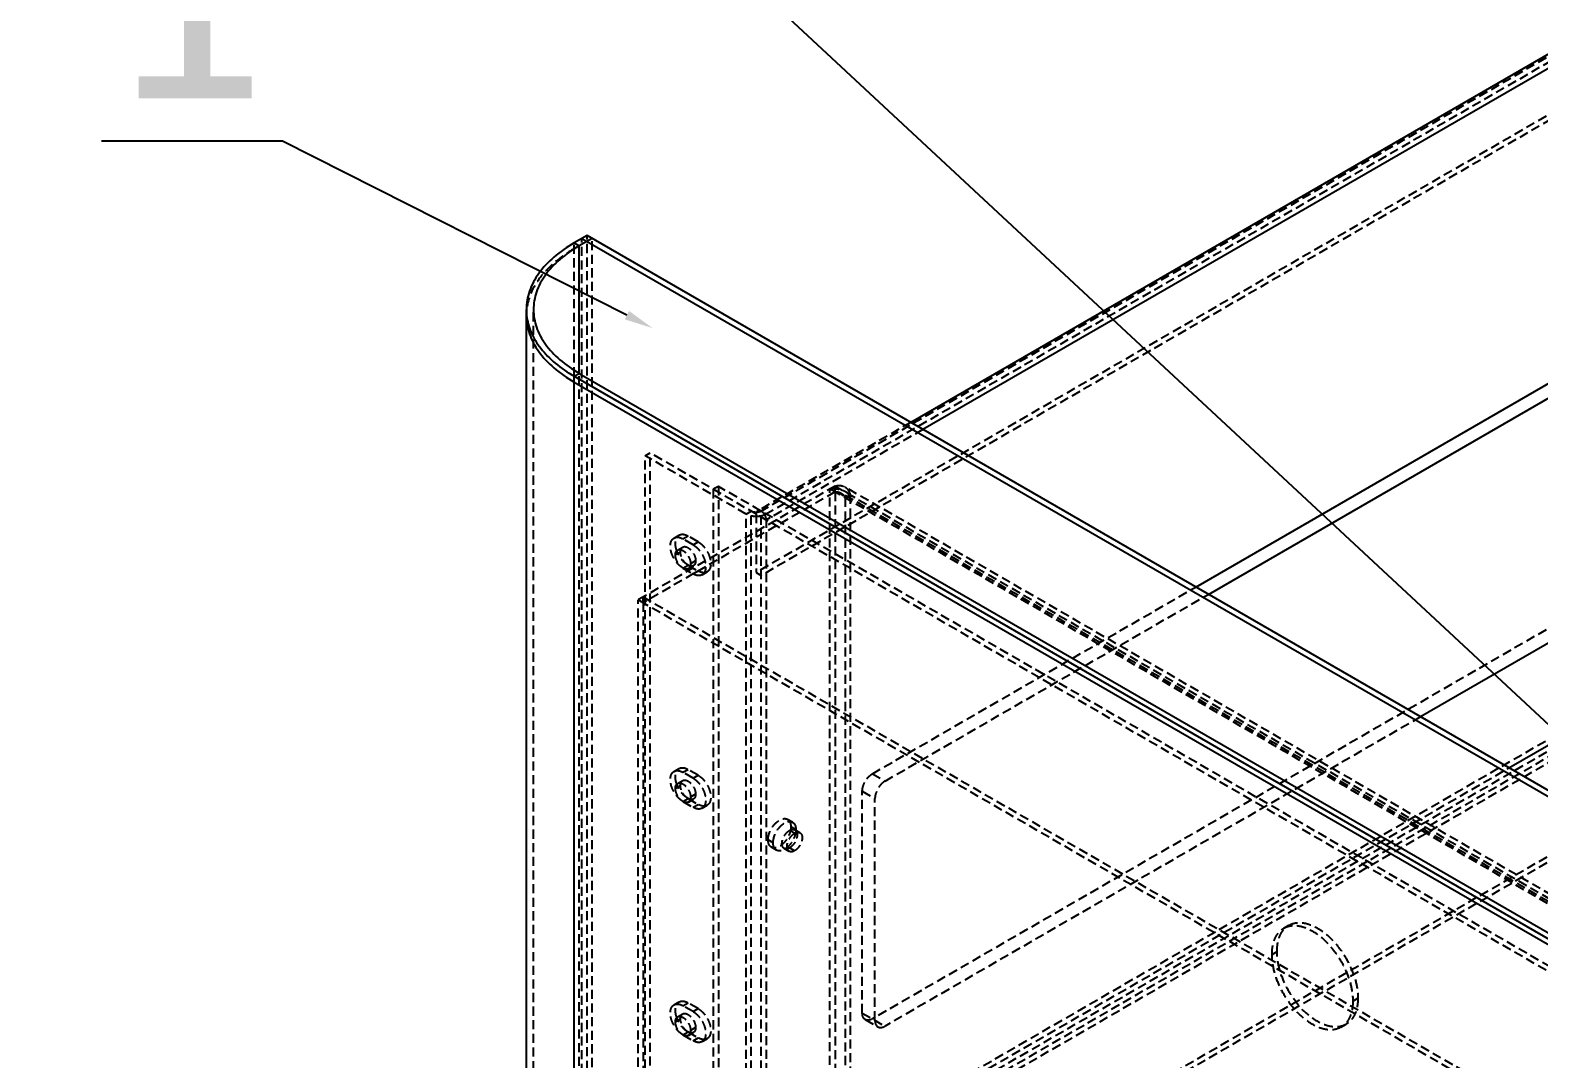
# Model space of a CAD drawing. Header units: millimetres. Extents: x 13106 to 40242, y 18888 to 28426.
# Drawn here: x 22831.4 to 23042.6, y 19950.4 to 20094.4 of the extents above; entities that cross this region are included whole.
import ezdxf
from ezdxf import colors
from ezdxf.entities.mleader import LeaderData, LeaderLine
from ezdxf.math import Vec2, Vec3

# ---------------------------------------------------------------- set-up
doc = ezdxf.new("R2010")
doc.units = ezdxf.units.MM
doc.linetypes.add('HIDDEN', pattern=[1.905, 1.27, -0.635])
doc.layers.add('02___PRT_ALL_AXES', color=7, linetype='Continuous')
doc.layers.add('DEFAULT_2', color=8, linetype='HIDDEN')

msp = doc.modelspace()

# ---------------------------------------------------------------- linework, layer by layer
at = {"color": 3, "linetype": 'Continuous'}
for p, q in [((23215.395, 20190), (22954.681, 20039.478)), ((23215.188, 20187.909), (22956.388, 20038.492)), ((22996.341, 20015.426), (23212.006, 20139.94)), ((23212.006, 20105.647), (23026.04, 19998.28)), ((23038.414, 19991.136), (23215.188, 20093.195)), ((22909.365, 20065.641), (22907.569, 20064.604)), ((23227.564, 19881.932), (22909.365, 20065.641)), ((22900.874, 19916.466), (22900.874, 20055.271)), ((22900.915, 20054.474), (22900.916, 20054.464)), ((22907.569, 19907.133), (22907.569, 20045.939)), ((22907.569, 20045.939), (23193.439, 19880.895))]:
    msp.add_line(p, q, dxfattribs=at)
at = {"color": 7, "linetype": 'Continuous'}
for p, q in [((22994.573, 20016.447), (23210.238, 20140.96)), ((22907.569, 20064.604), (22908.276, 20064.195)), ((22910.072, 20065.232), (22908.276, 20064.195)), ((22908.276, 20046.347), (22908.276, 20064.195)), ((22908.658, 20065.232), (23226.857, 19881.524)), ((22907.569, 20045.939), (22908.276, 20046.347)), ((22907.569, 20045.122), (23193.439, 19880.079)), ((22908.276, 20046.347), (23194.147, 19881.303))]:
    msp.add_line(p, q, dxfattribs=at)
at = {"color": 3, "linetype": 'Continuous'}
msp.add_arc((22908.526, 20055.272), 7.653, 180.00656, 185.98401, dxfattribs=at)
for points, knots in [([(22907.569, 20064.604), (22906.566, 20064.024), (22904.745, 20062.771), (22902.571, 20060.485), (22901.195, 20057.957), (22900.874, 20056.142), (22900.874, 20055.271)], [0, 0, 0, 0, 0.2898038, 0.5490502, 0.7822287, 1, 1, 1, 1]), ([(22900.916, 20054.464), (22901.002, 20053.655), (22901.455, 20051.996), (22902.865, 20049.709), (22904.942, 20047.63), (22906.64, 20046.475), (22907.569, 20045.939)], [0, 0, 0, 0, 0.2179865, 0.4528063, 0.7124144, 1, 1, 1, 1])]:
    msp.add_open_spline(points, degree=3, knots=knots, dxfattribs=at)
at = {"color": 7, "linetype": 'Continuous'}
for points, knots in [([(22908.276, 20064.195), (22907.317, 20063.641), (22905.576, 20062.443), (22903.497, 20060.257), (22902.181, 20057.839), (22901.874, 20056.104), (22901.874, 20055.271)], [0, 0, 0, 0, 0.2898038, 0.5490502, 0.7822287, 1, 1, 1, 1]), ([(22900.874, 20054.455), (22900.874, 20053.584), (22901.195, 20051.769), (22902.571, 20049.241), (22904.746, 20046.954), (22906.566, 20045.702), (22907.569, 20045.122)], [0, 0, 0, 0, 0.2177708, 0.4509492, 0.7101957, 1, 1, 1, 1]), ([(22901.874, 20055.271), (22901.874, 20054.439), (22902.181, 20052.703), (22903.497, 20050.285), (22905.576, 20048.099), (22907.317, 20046.901), (22908.276, 20046.347)], [0, 0, 0, 0, 0.2177708, 0.4509492, 0.7101957, 1, 1, 1, 1])]:
    msp.add_open_spline(points, degree=3, knots=knots, dxfattribs=at)
at = {"layer": '02___PRT_ALL_AXES', "color": 8, "linetype": 'HIDDEN'}
for p, q in [((23215.895, 20189.134), (22933.76, 20026.245)), ((22921.55, 20023.306), (22922.257, 20023.715)), ((22922.05, 20021.624), (22922.757, 20022.032)), ((22922.8, 20023.183), (22923.507, 20023.591)), ((22924.214, 20022.366), (22922.8, 20023.183)), ((22924.921, 20022.774), (22923.507, 20023.591)), ((22924.214, 20022.366), (22924.921, 20022.774)), ((22922.447, 20021.345), (22921.739, 20020.937)), ((22922.8, 20019.1), (22923.507, 20019.508)), ((22923.507, 20019.508), (22924.921, 20018.692)), ((22924.568, 20020.121), (22923.861, 20019.712)), ((22922.8, 20019.1), (22924.214, 20018.284)), ((22923.55, 20019.026), (22924.257, 20019.434)), ((22924.214, 20018.284), (22924.921, 20018.692)), ((22925.464, 20018.16), (22926.171, 20018.568)), ((22921.55, 19990.646), (22922.257, 19991.055)), ((22922.8, 19990.522), (22923.507, 19990.931)), ((22924.214, 19989.706), (22922.8, 19990.522)), ((22924.921, 19990.114), (22923.507, 19990.931)), ((22924.214, 19989.706), (22924.921, 19990.114)), ((22922.447, 19988.685), (22921.739, 19988.277)), ((22922.05, 19988.964), (22922.757, 19989.372)), ((22922.8, 19986.44), (22923.507, 19986.848)), ((22922.8, 19986.44), (22924.214, 19985.623)), ((22923.507, 19986.848), (22924.921, 19986.032)), ((22923.55, 19986.366), (22924.257, 19986.774)), ((22924.568, 19987.461), (22923.861, 19987.052)), ((22924.214, 19985.623), (22924.921, 19986.032)), ((22925.464, 19985.5), (22926.171, 19985.908)), ((22938.138, 19983.53), (22937.431, 19983.939)), ((22938.604, 19982.5), (22937.897, 19982.909)), ((22935.422, 19980.663), (22934.715, 19981.072)), ((22935.888, 19979.633), (22935.181, 19980.042)), ((23006.906, 19968.711), (23007.613, 19969.119)), ((23005.249, 19965.049), (23005.956, 19965.457)), ((22921.55, 19957.986), (22922.257, 19958.394)), ((22922.8, 19957.862), (22923.507, 19958.271)), ((22924.921, 19957.454), (22923.507, 19958.271)), ((23016.563, 19958.517), (23017.27, 19958.925)), ((22922.05, 19956.304), (22922.757, 19956.712)), ((22924.214, 19957.046), (22922.8, 19957.862)), ((22924.214, 19957.046), (22924.921, 19957.454)), ((22922.447, 19956.025), (22921.739, 19955.617)), ((22922.8, 19953.78), (22923.507, 19954.188)), ((22923.507, 19954.188), (22924.921, 19953.372)), ((22923.55, 19953.706), (22924.257, 19954.114)), ((22924.568, 19954.801), (22923.861, 19954.392)), ((23014.906, 19954.854), (23015.613, 19955.263)), ((22922.8, 19953.78), (22924.214, 19952.963)), ((22924.214, 19952.963), (22924.921, 19953.372)), ((22925.464, 19952.84), (22926.171, 19953.248))]:
    msp.add_line(p, q, dxfattribs=at)
for points, knots in [([(22921.917, 20021.577), (22921.841, 20021.802), (22921.736, 20022.239), (22921.73, 20022.866), (22921.889, 20023.389), (22922.126, 20023.639), (22922.257, 20023.715)], [0, 0, 0, 0, 0.3069454, 0.576599, 0.8036365, 1, 1, 1, 1]), ([(22922.257, 20023.715), (22922.34, 20023.762), (22922.529, 20023.831), (22922.844, 20023.839), (22923.179, 20023.758), (22923.397, 20023.654), (22923.507, 20023.591)], [0, 0, 0, 0, 0.2177735, 0.4509532, 0.7102022, 1, 1, 1, 1]), ([(22922.8, 20019.1), (22922.615, 20019.207), (22922.256, 20019.483), (22921.796, 20020.006), (22921.418, 20020.622), (22921.152, 20021.28), (22921.02, 20021.927), (22921.034, 20022.515), (22921.199, 20023.003), (22921.425, 20023.234), (22921.55, 20023.306)], [0, 0, 0, 0, 0.1288251, 0.2705655, 0.4178807, 0.5623842, 0.6961996, 0.8135931, 0.9130646, 1, 1, 1, 1]), ([(22921.55, 20023.306), (22921.633, 20023.354), (22921.822, 20023.423), (22922.137, 20023.431), (22922.472, 20023.35), (22922.69, 20023.246), (22922.8, 20023.183)], [0, 0, 0, 0, 0.2177735, 0.4509532, 0.7102022, 1, 1, 1, 1]), ([(22921.739, 20020.937), (22921.739, 20021.08), (22921.774, 20021.347), (22921.949, 20021.565), (22922.05, 20021.624)], [0, 0, 0, 0, 0.5507638, 1, 1, 1, 1]), ([(22922.05, 20021.624), (22922.125, 20021.667), (22922.313, 20021.716), (22922.616, 20021.655), (22922.926, 20021.486), (22923.332, 20021.126), (22923.713, 20020.536), (22923.861, 20019.98), (22923.861, 20019.712)], [0, 0, 0, 0, 0.0871471, 0.1868619, 0.3045423, 0.4386847, 0.7301363, 1, 1, 1, 1]), ([(22922.447, 20021.345), (22922.447, 20021.375), (22922.45, 20021.485), (22922.468, 20021.594), (22922.491, 20021.672)], [0, 0, 0, 0, 0.2652538, 1, 1, 1, 1]), ([(22922.491, 20021.672), (22922.515, 20021.748), (22922.579, 20021.889), (22922.695, 20021.996), (22922.757, 20022.032)], [0, 0, 0, 0, 0.5252879, 1, 1, 1, 1]), ([(22922.757, 20022.032), (22922.832, 20022.075), (22923.02, 20022.124), (22923.323, 20022.063), (22923.633, 20021.894), (22924.039, 20021.534), (22924.421, 20020.944), (22924.568, 20020.389), (22924.568, 20020.121)], [0, 0, 0, 0, 0.0871471, 0.1868619, 0.3045423, 0.4386847, 0.7301363, 1, 1, 1, 1]), ([(22924.214, 20022.366), (22924.399, 20022.259), (22924.759, 20021.983), (22925.218, 20021.46), (22925.597, 20020.844), (22925.863, 20020.186), (22925.995, 20019.539), (22925.981, 20018.951), (22925.816, 20018.463), (22925.589, 20018.232), (22925.464, 20018.16)], [0, 0, 0, 0, 0.1288251, 0.2705655, 0.4178807, 0.5623842, 0.6961996, 0.8135931, 0.9130646, 1, 1, 1, 1]), ([(22924.921, 20022.774), (22925.107, 20022.668), (22925.466, 20022.391), (22925.926, 20021.868), (22926.304, 20021.252), (22926.57, 20020.595), (22926.702, 20019.947), (22926.688, 20019.359), (22926.523, 20018.872), (22926.296, 20018.64), (22926.171, 20018.568)], [0, 0, 0, 0, 0.1288251, 0.2705655, 0.4178807, 0.5623842, 0.6961996, 0.8135931, 0.9130646, 1, 1, 1, 1]), ([(22923.55, 20019.026), (22923.475, 20018.983), (22923.287, 20018.934), (22922.984, 20018.995), (22922.674, 20019.164), (22922.268, 20019.524), (22921.887, 20020.114), (22921.739, 20020.669), (22921.739, 20020.937)], [0, 0, 0, 0, 0.0871471, 0.1868619, 0.3045423, 0.4386847, 0.7301363, 1, 1, 1, 1]), ([(22923.507, 20019.508), (22923.141, 20019.72), (22922.49, 20020.352), (22922.064, 20021.142), (22921.917, 20021.577)], [0, 0, 0, 0, 0.4790022, 1, 1, 1, 1]), ([(22923.812, 20019.384), (22923.634, 20019.425), (22923.271, 20019.632), (22922.845, 20020.108), (22922.539, 20020.698), (22922.447, 20021.137), (22922.447, 20021.345)], [0, 0, 0, 0, 0.2172363, 0.4786809, 0.7522264, 1, 1, 1, 1]), ([(22923.861, 20019.712), (22923.861, 20019.569), (22923.826, 20019.303), (22923.651, 20019.084), (22923.55, 20019.026)], [0, 0, 0, 0, 0.5507638, 1, 1, 1, 1]), ([(22924.568, 20020.121), (22924.568, 20019.977), (22924.533, 20019.711), (22924.358, 20019.492), (22924.257, 20019.434)], [0, 0, 0, 0, 0.5507638, 1, 1, 1, 1]), ([(22924.257, 20019.434), (22924.195, 20019.398), (22924.045, 20019.352), (22923.89, 20019.366), (22923.812, 20019.384)], [0, 0, 0, 0, 0.4746761, 1, 1, 1, 1]), ([(22925.464, 20018.16), (22925.382, 20018.112), (22925.192, 20018.043), (22924.878, 20018.035), (22924.542, 20018.116), (22924.324, 20018.22), (22924.214, 20018.284)], [0, 0, 0, 0, 0.2177735, 0.4509532, 0.7102022, 1, 1, 1, 1]), ([(22926.171, 20018.568), (22926.089, 20018.52), (22925.9, 20018.452), (22925.585, 20018.444), (22925.249, 20018.525), (22925.031, 20018.628), (22924.921, 20018.692)], [0, 0, 0, 0, 0.2177735, 0.4509532, 0.7102022, 1, 1, 1, 1]), ([(22922.8, 19986.44), (22922.615, 19986.547), (22922.256, 19986.823), (22921.796, 19987.346), (22921.418, 19987.962), (22921.152, 19988.62), (22921.02, 19989.267), (22921.034, 19989.855), (22921.199, 19990.343), (22921.425, 19990.574), (22921.55, 19990.646)], [0, 0, 0, 0, 0.1288251, 0.2705655, 0.4178807, 0.5623842, 0.6961996, 0.8135931, 0.9130646, 1, 1, 1, 1]), ([(22921.55, 19990.646), (22921.633, 19990.694), (22921.822, 19990.763), (22922.137, 19990.771), (22922.472, 19990.69), (22922.69, 19990.586), (22922.8, 19990.522)], [0, 0, 0, 0, 0.2177735, 0.4509532, 0.7102022, 1, 1, 1, 1]), ([(22921.917, 19988.917), (22921.841, 19989.142), (22921.736, 19989.578), (22921.73, 19990.205), (22921.889, 19990.729), (22922.126, 19990.979), (22922.257, 19991.055)], [0, 0, 0, 0, 0.3069454, 0.576599, 0.8036365, 1, 1, 1, 1]), ([(22922.257, 19991.055), (22922.34, 19991.102), (22922.529, 19991.171), (22922.844, 19991.179), (22923.179, 19991.098), (22923.397, 19990.994), (22923.507, 19990.931)], [0, 0, 0, 0, 0.2177735, 0.4509532, 0.7102022, 1, 1, 1, 1]), ([(22924.921, 19990.114), (22925.107, 19990.007), (22925.466, 19989.731), (22925.926, 19989.208), (22926.304, 19988.592), (22926.57, 19987.935), (22926.702, 19987.287), (22926.688, 19986.699), (22926.523, 19986.211), (22926.296, 19985.98), (22926.171, 19985.908)], [0, 0, 0, 0, 0.1288251, 0.2705655, 0.4178807, 0.5623842, 0.6961996, 0.8135931, 0.9130646, 1, 1, 1, 1]), ([(22921.739, 19988.277), (22921.739, 19988.42), (22921.774, 19988.687), (22921.949, 19988.905), (22922.05, 19988.964)], [0, 0, 0, 0, 0.5507638, 1, 1, 1, 1]), ([(22923.55, 19986.366), (22923.475, 19986.322), (22923.287, 19986.274), (22922.984, 19986.335), (22922.674, 19986.504), (22922.268, 19986.864), (22921.887, 19987.454), (22921.739, 19988.009), (22921.739, 19988.277)], [0, 0, 0, 0, 0.0871471, 0.1868619, 0.3045423, 0.4386847, 0.7301363, 1, 1, 1, 1]), ([(22923.507, 19986.848), (22923.141, 19987.06), (22922.49, 19987.692), (22922.064, 19988.482), (22921.917, 19988.917)], [0, 0, 0, 0, 0.4790022, 1, 1, 1, 1]), ([(22922.05, 19988.964), (22922.125, 19989.007), (22922.313, 19989.055), (22922.616, 19988.995), (22922.926, 19988.826), (22923.332, 19988.465), (22923.713, 19987.876), (22923.861, 19987.32), (22923.861, 19987.052)], [0, 0, 0, 0, 0.0871471, 0.1868619, 0.3045423, 0.4386847, 0.7301363, 1, 1, 1, 1]), ([(22922.447, 19988.685), (22922.447, 19988.715), (22922.45, 19988.824), (22922.468, 19988.934), (22922.491, 19989.012)], [0, 0, 0, 0, 0.2652538, 1, 1, 1, 1]), ([(22923.812, 19986.724), (22923.634, 19986.765), (22923.271, 19986.972), (22922.845, 19987.448), (22922.539, 19988.038), (22922.447, 19988.477), (22922.447, 19988.685)], [0, 0, 0, 0, 0.2172363, 0.4786809, 0.7522264, 1, 1, 1, 1]), ([(22922.491, 19989.012), (22922.515, 19989.088), (22922.579, 19989.229), (22922.695, 19989.336), (22922.757, 19989.372)], [0, 0, 0, 0, 0.5252879, 1, 1, 1, 1]), ([(22922.757, 19989.372), (22922.832, 19989.415), (22923.02, 19989.464), (22923.323, 19989.403), (22923.633, 19989.234), (22924.039, 19988.874), (22924.421, 19988.284), (22924.568, 19987.729), (22924.568, 19987.461)], [0, 0, 0, 0, 0.0871471, 0.1868619, 0.3045423, 0.4386847, 0.7301363, 1, 1, 1, 1]), ([(22924.214, 19989.706), (22924.399, 19989.599), (22924.759, 19989.323), (22925.218, 19988.8), (22925.597, 19988.184), (22925.863, 19987.526), (22925.995, 19986.879), (22925.981, 19986.291), (22925.816, 19985.803), (22925.589, 19985.572), (22925.464, 19985.5)], [0, 0, 0, 0, 0.1288251, 0.2705655, 0.4178807, 0.5623842, 0.6961996, 0.8135931, 0.9130646, 1, 1, 1, 1]), ([(22923.861, 19987.052), (22923.861, 19986.909), (22923.826, 19986.643), (22923.651, 19986.424), (22923.55, 19986.366)], [0, 0, 0, 0, 0.5507638, 1, 1, 1, 1]), ([(22924.257, 19986.774), (22924.195, 19986.738), (22924.045, 19986.691), (22923.89, 19986.706), (22923.812, 19986.724)], [0, 0, 0, 0, 0.4746761, 1, 1, 1, 1]), ([(22924.568, 19987.461), (22924.568, 19987.317), (22924.533, 19987.051), (22924.358, 19986.832), (22924.257, 19986.774)], [0, 0, 0, 0, 0.5507638, 1, 1, 1, 1]), ([(22926.171, 19985.908), (22926.089, 19985.86), (22925.9, 19985.791), (22925.585, 19985.784), (22925.249, 19985.865), (22925.031, 19985.968), (22924.921, 19986.032)], [0, 0, 0, 0, 0.2177735, 0.4509532, 0.7102022, 1, 1, 1, 1]), ([(22925.464, 19985.5), (22925.382, 19985.452), (22925.192, 19985.383), (22924.878, 19985.375), (22924.542, 19985.456), (22924.324, 19985.56), (22924.214, 19985.623)], [0, 0, 0, 0, 0.2177735, 0.4509532, 0.7102022, 1, 1, 1, 1]), ([(22934.715, 19981.072), (22934.715, 19981.473), (22934.88, 19982.096), (22935.279, 19982.833), (22935.672, 19983.337), (22936.117, 19983.731), (22936.581, 19983.985), (22937.036, 19984.076), (22937.318, 19984.004), (22937.431, 19983.939)], [0, 0, 0, 0, 0.269567, 0.4170803, 0.5617789, 0.6957786, 0.8133334, 0.9129459, 1, 1, 1, 1]), ([(22935.422, 19980.663), (22935.422, 19981.065), (22935.587, 19981.688), (22935.986, 19982.425), (22936.379, 19982.929), (22936.824, 19983.323), (22937.289, 19983.577), (22937.743, 19983.668), (22938.025, 19983.595), (22938.138, 19983.531)], [0, 0, 0, 0, 0.269567, 0.4170803, 0.5617789, 0.6957786, 0.8133334, 0.9129459, 1, 1, 1, 1]), ([(22937.431, 19983.939), (22937.505, 19983.896), (22937.644, 19983.779), (22937.851, 19983.44), (22937.897, 19983.124), (22937.897, 19982.909)], [0, 0, 0, 0, 0.218438, 0.4523161, 1, 1, 1, 1]), ([(22937.897, 19982.909), (22937.897, 19982.507), (22937.732, 19981.884), (22937.333, 19981.147), (22936.94, 19980.643), (22936.495, 19980.249), (22936.03, 19979.995), (22935.576, 19979.904), (22935.293, 19979.977), (22935.181, 19980.041)], [0, 0, 0, 0, 0.269567, 0.4170803, 0.5617789, 0.6957786, 0.8133334, 0.9129459, 1, 1, 1, 1]), ([(22938.604, 19982.5), (22938.604, 19982.099), (22938.439, 19981.476), (22938.04, 19980.739), (22937.647, 19980.235), (22937.202, 19979.841), (22936.737, 19979.587), (22936.283, 19979.496), (22936.001, 19979.568), (22935.888, 19979.633)], [0, 0, 0, 0, 0.269567, 0.4170803, 0.5617789, 0.6957786, 0.8133334, 0.9129459, 1, 1, 1, 1]), ([(22938.138, 19983.531), (22938.212, 19983.488), (22938.351, 19983.371), (22938.558, 19983.032), (22938.604, 19982.715), (22938.604, 19982.5)], [0, 0, 0, 0, 0.218438, 0.4523161, 1, 1, 1, 1]), ([(22935.181, 19980.041), (22935.107, 19980.084), (22934.968, 19980.201), (22934.761, 19980.54), (22934.715, 19980.857), (22934.715, 19981.072)], [0, 0, 0, 0, 0.218438, 0.4523161, 1, 1, 1, 1]), ([(22935.888, 19979.633), (22935.814, 19979.676), (22935.675, 19979.793), (22935.468, 19980.132), (22935.422, 19980.448), (22935.422, 19980.663)], [0, 0, 0, 0, 0.218438, 0.4523161, 1, 1, 1, 1]), ([(23005.956, 19965.457), (23005.956, 19965.862), (23006.017, 19966.633), (23006.33, 19967.692), (23006.855, 19968.552), (23007.349, 19968.967), (23007.613, 19969.119)], [0, 0, 0, 0, 0.2898085, 0.5490449, 0.7822274, 1, 1, 1, 1]), ([(23006.906, 19968.711), (23007.103, 19968.825), (23007.538, 19969.005), (23008.256, 19969.111), (23009.026, 19969.054), (23010.146, 19968.756), (23011.578, 19967.973), (23013.159, 19966.573), (23014.557, 19964.783), (23015.658, 19962.749), (23016.371, 19960.638), (23016.563, 19959.2), (23016.563, 19958.517)], [0, 0, 0, 0, 0.0428604, 0.0874902, 0.1353244, 0.1872893, 0.3045544, 0.438225, 0.5825711, 0.7297265, 0.8713189, 1, 1, 1, 1]), ([(23007.613, 19969.119), (23007.81, 19969.233), (23008.245, 19969.414), (23008.963, 19969.519), (23009.733, 19969.462), (23010.853, 19969.164), (23012.285, 19968.381), (23013.866, 19966.981), (23015.264, 19965.191), (23016.365, 19963.158), (23017.079, 19961.046), (23017.27, 19959.609), (23017.27, 19958.925)], [0, 0, 0, 0, 0.0428604, 0.0874902, 0.1353244, 0.1872893, 0.3045544, 0.438225, 0.5825711, 0.7297265, 0.8713189, 1, 1, 1, 1]), ([(23005.249, 19965.049), (23005.249, 19965.454), (23005.31, 19966.225), (23005.623, 19967.284), (23006.148, 19968.143), (23006.642, 19968.559), (23006.906, 19968.711)], [0, 0, 0, 0, 0.2898085, 0.5490449, 0.7822274, 1, 1, 1, 1]), ([(23014.906, 19954.854), (23014.709, 19954.741), (23014.274, 19954.56), (23013.556, 19954.455), (23012.786, 19954.511), (23011.666, 19954.809), (23010.234, 19955.592), (23008.653, 19956.993), (23007.255, 19958.782), (23006.154, 19960.816), (23005.44, 19962.927), (23005.249, 19964.365), (23005.249, 19965.049)], [0, 0, 0, 0, 0.0428604, 0.0874902, 0.1353244, 0.1872893, 0.3045544, 0.438225, 0.5825711, 0.7297265, 0.8713189, 1, 1, 1, 1]), ([(23015.613, 19955.263), (23015.416, 19955.149), (23014.981, 19954.968), (23014.263, 19954.863), (23013.493, 19954.92), (23012.373, 19955.218), (23010.941, 19956), (23009.36, 19957.401), (23007.962, 19959.191), (23006.861, 19961.224), (23006.147, 19963.335), (23005.956, 19964.773), (23005.956, 19965.457)], [0, 0, 0, 0, 0.0428604, 0.0874902, 0.1353244, 0.1872893, 0.3045544, 0.438225, 0.5825711, 0.7297265, 0.8713189, 1, 1, 1, 1]), ([(22921.917, 19956.257), (22921.841, 19956.482), (22921.736, 19956.918), (22921.73, 19957.545), (22921.889, 19958.069), (22922.126, 19958.319), (22922.257, 19958.394)], [0, 0, 0, 0, 0.3069454, 0.576599, 0.8036365, 1, 1, 1, 1]), ([(22922.257, 19958.394), (22922.34, 19958.442), (22922.529, 19958.511), (22922.844, 19958.519), (22923.179, 19958.438), (22923.397, 19958.334), (22923.507, 19958.271)], [0, 0, 0, 0, 0.2177735, 0.4509532, 0.7102022, 1, 1, 1, 1]), ([(23016.563, 19958.517), (23016.563, 19958.111), (23016.502, 19957.34), (23016.189, 19956.281), (23015.664, 19955.422), (23015.17, 19955.007), (23014.906, 19954.854)], [0, 0, 0, 0, 0.2898085, 0.5490449, 0.7822274, 1, 1, 1, 1]), ([(23017.27, 19958.925), (23017.27, 19958.519), (23017.209, 19957.749), (23016.896, 19956.69), (23016.371, 19955.83), (23015.877, 19955.415), (23015.613, 19955.263)], [0, 0, 0, 0, 0.2898085, 0.5490449, 0.7822274, 1, 1, 1, 1]), ([(22922.8, 19953.78), (22922.615, 19953.887), (22922.256, 19954.163), (22921.796, 19954.686), (22921.418, 19955.302), (22921.152, 19955.96), (22921.02, 19956.607), (22921.034, 19957.195), (22921.199, 19957.683), (22921.425, 19957.914), (22921.55, 19957.986)], [0, 0, 0, 0, 0.1288251, 0.2705655, 0.4178807, 0.5623842, 0.6961996, 0.8135931, 0.9130646, 1, 1, 1, 1]), ([(22921.55, 19957.986), (22921.633, 19958.034), (22921.822, 19958.103), (22922.137, 19958.111), (22922.472, 19958.03), (22922.69, 19957.926), (22922.8, 19957.862)], [0, 0, 0, 0, 0.2177735, 0.4509532, 0.7102022, 1, 1, 1, 1]), ([(22921.739, 19955.617), (22921.739, 19955.76), (22921.774, 19956.026), (22921.949, 19956.245), (22922.05, 19956.304)], [0, 0, 0, 0, 0.5507638, 1, 1, 1, 1]), ([(22923.507, 19954.188), (22923.141, 19954.4), (22922.49, 19955.032), (22922.064, 19955.822), (22921.917, 19956.257)], [0, 0, 0, 0, 0.4790022, 1, 1, 1, 1]), ([(22922.05, 19956.304), (22922.125, 19956.347), (22922.313, 19956.395), (22922.616, 19956.335), (22922.926, 19956.166), (22923.332, 19955.805), (22923.713, 19955.216), (22923.861, 19954.66), (22923.861, 19954.392)], [0, 0, 0, 0, 0.0871471, 0.1868619, 0.3045423, 0.4386847, 0.7301363, 1, 1, 1, 1]), ([(22922.447, 19956.025), (22922.447, 19956.054), (22922.45, 19956.164), (22922.468, 19956.274), (22922.491, 19956.352)], [0, 0, 0, 0, 0.2652538, 1, 1, 1, 1]), ([(22922.491, 19956.352), (22922.515, 19956.428), (22922.579, 19956.569), (22922.695, 19956.676), (22922.757, 19956.712)], [0, 0, 0, 0, 0.5252879, 1, 1, 1, 1]), ([(22922.757, 19956.712), (22922.832, 19956.755), (22923.02, 19956.804), (22923.323, 19956.743), (22923.633, 19956.574), (22924.039, 19956.214), (22924.421, 19955.624), (22924.568, 19955.068), (22924.568, 19954.801)], [0, 0, 0, 0, 0.0871471, 0.1868619, 0.3045423, 0.4386847, 0.7301363, 1, 1, 1, 1]), ([(22924.214, 19957.046), (22924.399, 19956.939), (22924.759, 19956.663), (22925.218, 19956.14), (22925.597, 19955.524), (22925.863, 19954.866), (22925.995, 19954.219), (22925.981, 19953.631), (22925.816, 19953.143), (22925.589, 19952.912), (22925.464, 19952.84)], [0, 0, 0, 0, 0.1288251, 0.2705655, 0.4178807, 0.5623842, 0.6961996, 0.8135931, 0.9130646, 1, 1, 1, 1]), ([(22924.921, 19957.454), (22925.107, 19957.347), (22925.466, 19957.071), (22925.926, 19956.548), (22926.304, 19955.932), (22926.57, 19955.274), (22926.702, 19954.627), (22926.688, 19954.039), (22926.523, 19953.551), (22926.296, 19953.32), (22926.171, 19953.248)], [0, 0, 0, 0, 0.1288251, 0.2705655, 0.4178807, 0.5623842, 0.6961996, 0.8135931, 0.9130646, 1, 1, 1, 1]), ([(22923.55, 19953.706), (22923.475, 19953.662), (22923.287, 19953.614), (22922.984, 19953.675), (22922.674, 19953.844), (22922.268, 19954.204), (22921.887, 19954.794), (22921.739, 19955.349), (22921.739, 19955.617)], [0, 0, 0, 0, 0.0871471, 0.1868619, 0.3045423, 0.4386847, 0.7301363, 1, 1, 1, 1]), ([(22923.812, 19954.064), (22923.634, 19954.105), (22923.271, 19954.312), (22922.845, 19954.788), (22922.539, 19955.378), (22922.447, 19955.817), (22922.447, 19956.025)], [0, 0, 0, 0, 0.2172363, 0.4786809, 0.7522264, 1, 1, 1, 1]), ([(22923.861, 19954.392), (22923.861, 19954.249), (22923.826, 19953.983), (22923.651, 19953.764), (22923.55, 19953.706)], [0, 0, 0, 0, 0.5507638, 1, 1, 1, 1]), ([(22924.257, 19954.114), (22924.195, 19954.078), (22924.045, 19954.031), (22923.89, 19954.046), (22923.812, 19954.064)], [0, 0, 0, 0, 0.4746761, 1, 1, 1, 1]), ([(22924.568, 19954.801), (22924.568, 19954.657), (22924.533, 19954.391), (22924.358, 19954.172), (22924.257, 19954.114)], [0, 0, 0, 0, 0.5507638, 1, 1, 1, 1]), ([(22925.464, 19952.84), (22925.382, 19952.792), (22925.192, 19952.723), (22924.878, 19952.715), (22924.542, 19952.796), (22924.324, 19952.9), (22924.214, 19952.963)], [0, 0, 0, 0, 0.2177735, 0.4509532, 0.7102022, 1, 1, 1, 1]), ([(22926.171, 19953.248), (22926.089, 19953.2), (22925.9, 19953.131), (22925.585, 19953.124), (22925.249, 19953.204), (22925.031, 19953.308), (22924.921, 19953.372)], [0, 0, 0, 0, 0.2177735, 0.4509532, 0.7102022, 1, 1, 1, 1])]:
    msp.add_open_spline(points, degree=3, knots=knots, dxfattribs=at)
at = {"layer": 'DEFAULT_2', "color": 8, "linetype": 'HIDDEN'}
for p, q in [((23215.188, 20189.542), (22933.053, 20026.653)), ((23215.188, 20181.377), (22933.053, 20018.488)), ((23215.895, 20180.969), (22933.76, 20018.08)), ((23210.238, 20106.667), (22949.317, 19956.025)), ((22935.175, 19932.347), (23214.481, 20093.603)), ((22917.214, 19920.344), (23215.895, 20092.787)), ((22936.589, 19930.714), (23215.895, 20091.97)), ((22936.589, 19929.897), (23215.895, 20091.154)), ((22948.61, 19923.774), (23227.916, 20085.03)), ((22948.61, 19922.957), (23227.916, 20084.214)), ((22907.569, 20045.939), (22907.569, 20064.604)), ((22908.276, 20064.195), (22907.569, 20063.787)), ((22908.658, 19925.61), (22908.658, 20065.232)), ((22909.365, 19926.019), (22909.365, 20065.641)), ((22910.072, 19926.427), (22910.072, 20065.232)), ((22901.874, 19916.466), (22901.874, 20055.271)), ((22908.276, 19907.542), (22908.276, 20046.347)), ((22954.681, 20039.478), (22933.26, 20027.111)), ((22956.388, 20038.492), (22934.467, 20025.836)), ((22917.497, 20034.818), (22918.204, 20035.226)), ((22917.497, 19937.654), (22917.497, 20034.818)), ((22931.639, 20026.653), (22917.497, 20034.818)), ((22918.204, 19938.062), (22918.204, 20035.226)), ((23220.14, 19860.907), (22918.204, 20035.226)), ((22944.084, 20030.572), (22916.507, 20014.65)), ((22927.75, 20030.531), (22927.043, 20030.123)), ((22927.043, 20030.123), (22927.043, 19932.959)), ((22927.75, 20030.531), (22927.75, 19933.367)), ((23209.18, 19868.051), (22927.75, 20030.531)), ((22943.377, 19936.266), (22943.377, 20030.164)), ((22944.084, 20029.756), (22943.377, 20030.164)), ((22944.084, 20029.756), (22944.084, 20030.572)), ((22944.084, 20030.572), (23212.786, 19875.44)), ((23212.725, 19876.152), (22945.438, 20030.467)), ((22944.084, 20029.756), (22917.214, 20014.242)), ((22944.084, 20029.756), (22944.084, 19935.858)), ((23212.079, 19875.032), (22944.084, 20029.756)), ((23212.225, 19875.286), (22944.938, 20029.601)), ((22945.498, 20028.939), (22946.205, 20029.347)), ((22945.498, 20028.939), (22945.498, 19936.674)), ((22946.205, 20029.347), (22946.205, 19937.082)), ((22931.639, 20026.653), (22932.346, 20027.061)), ((22931.639, 19929.489), (22931.639, 20026.653)), ((22932.346, 19929.897), (22932.346, 20027.061)), ((22933.053, 20026.653), (22933.053, 20018.488)), ((22933.76, 19929.897), (22933.76, 20027.061)), ((22934.467, 19929.489), (22934.467, 20026.653)), ((22933.053, 20018.488), (22933.76, 20018.08)), ((22949.317, 19990.318), (22994.573, 20016.447)), ((22951.084, 19989.298), (22996.341, 20015.426)), ((22916.507, 19920.753), (22916.507, 20014.65)), ((22917.214, 20014.242), (22916.507, 20014.65)), ((22917.214, 20014.242), (22917.214, 20015.059)), ((22917.214, 20015.059), (23185.209, 19860.335)), ((22917.214, 20014.242), (22917.214, 19920.344)), ((23185.209, 19859.519), (22917.214, 20014.242)), ((23026.04, 19998.28), (22951.084, 19955.005)), ((22935.882, 19931.939), (23038.414, 19991.136)), ((22949.317, 19990.318), (22951.084, 19989.298)), ((22947.902, 19956.842), (22947.902, 19987.869)), ((22947.902, 19987.869), (22949.67, 19986.848)), ((22949.67, 19955.821), (22949.67, 19986.848)), ((22938.427, 19981.99), (22937.72, 19982.398)), ((22939.177, 19982.064), (22938.47, 19982.473)), ((22937.677, 19979.466), (22936.97, 19979.875)), ((22938.427, 19979.541), (22937.72, 19979.949)), ((22947.902, 19956.842), (22951.084, 19955.005)), ((22948.317, 19955.926), (22950.084, 19954.906))]:
    msp.add_line(p, q, dxfattribs=at)
for points, knots in [([(22907.569, 20063.787), (22906.566, 20063.208), (22904.745, 20061.955), (22902.571, 20059.668), (22901.195, 20057.14), (22900.874, 20055.325), (22900.874, 20054.455)], [0, 0, 0, 0, 0.2898038, 0.5490502, 0.7822287, 1, 1, 1, 1]), ([(22943.377, 20030.164), (22943.589, 20030.208), (22944.07, 20030.232), (22945.066, 20030.077), (22945.818, 20029.713), (22946.205, 20029.347)], [0, 0, 0, 0, 0.2151271, 0.4711467, 1, 1, 1, 1]), ([(22944.084, 20030.572), (22944.315, 20030.641), (22944.784, 20030.71), (22945.246, 20030.578), (22945.438, 20030.467)], [0, 0, 0, 0, 0.5214197, 1, 1, 1, 1]), ([(22945.438, 20030.467), (22945.629, 20030.356), (22945.975, 20030.022), (22946.15, 20029.582), (22946.205, 20029.347)], [0, 0, 0, 0, 0.4785793, 1, 1, 1, 1]), ([(22944.084, 20029.756), (22944.232, 20029.774), (22944.53, 20029.773), (22944.813, 20029.673), (22944.938, 20029.601)], [0, 0, 0, 0, 0.508879, 1, 1, 1, 1]), ([(22944.084, 20029.756), (22944.33, 20029.717), (22944.86, 20029.531), (22945.314, 20029.181), (22945.498, 20028.939)], [0, 0, 0, 0, 0.4498534, 1, 1, 1, 1]), ([(22944.938, 20029.601), (22945.062, 20029.529), (22945.291, 20029.334), (22945.441, 20029.077), (22945.498, 20028.939)], [0, 0, 0, 0, 0.4911206, 1, 1, 1, 1]), ([(22933.564, 20026.353), (22933.224, 20026.301), (22932.557, 20026.301), (22931.911, 20026.496), (22931.639, 20026.653)], [0, 0, 0, 0, 0.5228502, 1, 1, 1, 1]), ([(22933.76, 20027.061), (22933.55, 20026.94), (22933.053, 20026.844), (22932.556, 20026.94), (22932.346, 20027.061)], [0, 0, 0, 0, 0.4999995, 1, 1, 1, 1]), ([(22933.261, 20027.111), (22933.193, 20027.072), (22933.076, 20026.926), (22933.053, 20026.748), (22933.053, 20026.653)], [0, 0, 0, 0, 0.4491842, 1, 1, 1, 1]), ([(22934.467, 20025.836), (22934.467, 20026.015), (22934.369, 20026.385), (22934.115, 20026.778), (22933.844, 20027.018), (22933.638, 20027.131), (22933.436, 20027.172), (22933.31, 20027.14), (22933.261, 20027.111)], [0, 0, 0, 0, 0.2698466, 0.5612876, 0.6954333, 0.8131217, 0.9128482, 1, 1, 1, 1]), ([(22934.467, 20026.653), (22934.403, 20026.616), (22934.118, 20026.473), (22933.806, 20026.39), (22933.564, 20026.353)], [0, 0, 0, 0, 0.2323511, 1, 1, 1, 1]), ([(22947.902, 19987.869), (22947.902, 19988.101), (22947.989, 19988.59), (22948.292, 19989.277), (22948.736, 19989.883), (22949.116, 19990.202), (22949.317, 19990.318)], [0, 0, 0, 0, 0.2372262, 0.5000016, 0.7627761, 1, 1, 1, 1]), ([(22951.084, 19989.298), (22950.884, 19989.182), (22950.504, 19988.862), (22950.06, 19988.256), (22949.757, 19987.569), (22949.67, 19987.08), (22949.67, 19986.848)], [0, 0, 0, 0, 0.2372239, 0.4999984, 0.7627738, 1, 1, 1, 1]), ([(22936.97, 19979.875), (22936.895, 19979.918), (22936.759, 19980.057), (22936.66, 19980.349), (22936.652, 19980.702), (22936.761, 19981.234), (22937.081, 19981.859), (22937.488, 19982.264), (22937.72, 19982.398)], [0, 0, 0, 0, 0.0871466, 0.1868614, 0.3045422, 0.4386852, 0.7301376, 1, 1, 1, 1]), ([(22937.677, 19979.466), (22937.602, 19979.51), (22937.466, 19979.648), (22937.367, 19979.941), (22937.359, 19980.294), (22937.468, 19980.826), (22937.788, 19981.451), (22938.195, 19981.856), (22938.427, 19981.99)], [0, 0, 0, 0, 0.0871466, 0.1868614, 0.3045422, 0.4386852, 0.7301376, 1, 1, 1, 1]), ([(22937.72, 19982.398), (22937.844, 19982.47), (22938.092, 19982.573), (22938.369, 19982.531), (22938.47, 19982.473)], [0, 0, 0, 0, 0.5507629, 1, 1, 1, 1]), ([(22938.47, 19982.473), (22938.545, 19982.429), (22938.681, 19982.291), (22938.78, 19981.998), (22938.788, 19981.645), (22938.679, 19981.113), (22938.36, 19980.488), (22937.952, 19980.083), (22937.72, 19979.949)], [0, 0, 0, 0, 0.0871466, 0.1868614, 0.3045422, 0.4386852, 0.7301376, 1, 1, 1, 1]), ([(22938.427, 19981.99), (22938.551, 19982.062), (22938.799, 19982.165), (22939.076, 19982.123), (22939.177, 19982.064)], [0, 0, 0, 0, 0.5507629, 1, 1, 1, 1]), ([(22939.177, 19982.064), (22939.252, 19982.021), (22939.388, 19981.882), (22939.487, 19981.59), (22939.495, 19981.237), (22939.387, 19980.705), (22939.067, 19980.08), (22938.659, 19979.675), (22938.427, 19979.541)], [0, 0, 0, 0, 0.0871466, 0.1868614, 0.3045422, 0.4386852, 0.7301376, 1, 1, 1, 1]), ([(22937.72, 19979.949), (22937.596, 19979.877), (22937.348, 19979.774), (22937.071, 19979.816), (22936.97, 19979.875)], [0, 0, 0, 0, 0.5507629, 1, 1, 1, 1]), ([(22938.427, 19979.541), (22938.303, 19979.469), (22938.055, 19979.366), (22937.778, 19979.408), (22937.677, 19979.466)], [0, 0, 0, 0, 0.5507629, 1, 1, 1, 1]), ([(22948.317, 19955.926), (22948.251, 19955.964), (22948.127, 19956.068), (22947.943, 19956.369), (22947.902, 19956.651), (22947.902, 19956.842)], [0, 0, 0, 0, 0.2184396, 0.4523086, 1, 1, 1, 1]), ([(22949.317, 19956.025), (22949.151, 19955.93), (22948.887, 19955.824), (22948.534, 19955.833), (22948.383, 19955.888), (22948.317, 19955.926)], [0, 0, 0, 0, 0.5476894, 0.781559, 1, 1, 1, 1]), ([(22949.67, 19955.821), (22949.67, 19955.63), (22949.711, 19955.349), (22949.895, 19955.047), (22950.018, 19954.944), (22950.084, 19954.906)], [0, 0, 0, 0, 0.5476914, 0.7815604, 1, 1, 1, 1]), ([(22950.084, 19954.906), (22950.15, 19954.868), (22950.302, 19954.812), (22950.655, 19954.804), (22950.919, 19954.909), (22951.084, 19955.005)], [0, 0, 0, 0, 0.218441, 0.4523106, 1, 1, 1, 1])]:
    msp.add_open_spline(points, degree=3, knots=knots, dxfattribs=at)

# ---------------------------------------------------------------- leaders
at = {"lineweight": 9}
ml = msp.add_multileader_mtext('Standard', dxfattribs=at)
ml.set_content('2', color=2)
ml.set_leader_properties(color=2)
ml.build(insert=Vec2(0, 0))
ml.multileader.update_dxf_attribs({"text_left_attachment_type": 5, "text_right_attachment_type": 5, "dogleg_length": 0.36})
ctx = ml.context
ctx.base_point, ctx.char_height, ctx.plane_origin = Vec3(22832.364, 20171.267), 30, Vec3(23189.391, 19861.934)
ctx.left_attachment, ctx.right_attachment, ctx.text_align_type = 5, 5, 2
notes = []
notes.append((ctx, [(0, (1, 1, 0), (22856.724, 20171.267), (-1, 0), 0.36, [(0, [(23189.391, 19861.934)], 0, [])])]))
ctx.mtext.insert, ctx.mtext.alignment, ctx.mtext.flow_direction = Vec3(22854.364, 20207.267), 3, 5
ml = msp.add_multileader_mtext('Standard', dxfattribs=at)
ml.set_content('1', color=2)
ml.set_leader_properties(color=2)
ml.build(insert=Vec2(0, 0))
ml.multileader.update_dxf_attribs({"text_left_attachment_type": 5, "text_right_attachment_type": 5, "dogleg_length": 0.36})
ctx = ml.context
ctx.base_point, ctx.char_height, ctx.plane_origin = Vec3(22852.364, 20078.822), 30, Vec3(22918.53, 20052.687)
ctx.left_attachment, ctx.right_attachment, ctx.text_align_type = 5, 5, 2
notes.append((ctx, [(0, (1, 1, 0), (22866.724, 20078.822), (-1, 0), 0.36, [(0, [(22918.53, 20052.687)], 0, [])])]))
ctx.mtext.insert, ctx.mtext.alignment, ctx.mtext.flow_direction = Vec3(22864.364, 20114.822), 3, 5
for ctx, leaders in notes:
    for number, flags, end, landing, length, lines in leaders:
        leader = LeaderData()
        leader.index, (leader.has_last_leader_line, leader.has_dogleg_vector, leader.attachment_direction) = number, flags
        leader.last_leader_point, leader.dogleg_vector, leader.dogleg_length = Vec3(end), Vec3(landing), length
        for number, points, colour, breaks in lines:
            line = LeaderLine()
            line.index, line.vertices, line.color, line.breaks = number, Vec3.list(points), colors.encode_raw_color(colour), breaks
            leader.lines.append(line)
        ctx.leaders.append(leader)

doc.saveas('drawing.dxf')
